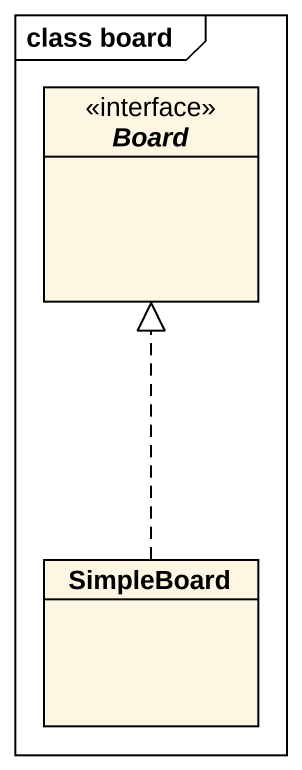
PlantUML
@startuml
mainframe class board
hide circle
hide empty members
interface Board <<interface>>
class SimpleBoard
SimpleBoard .up.|> Board
@enduml
